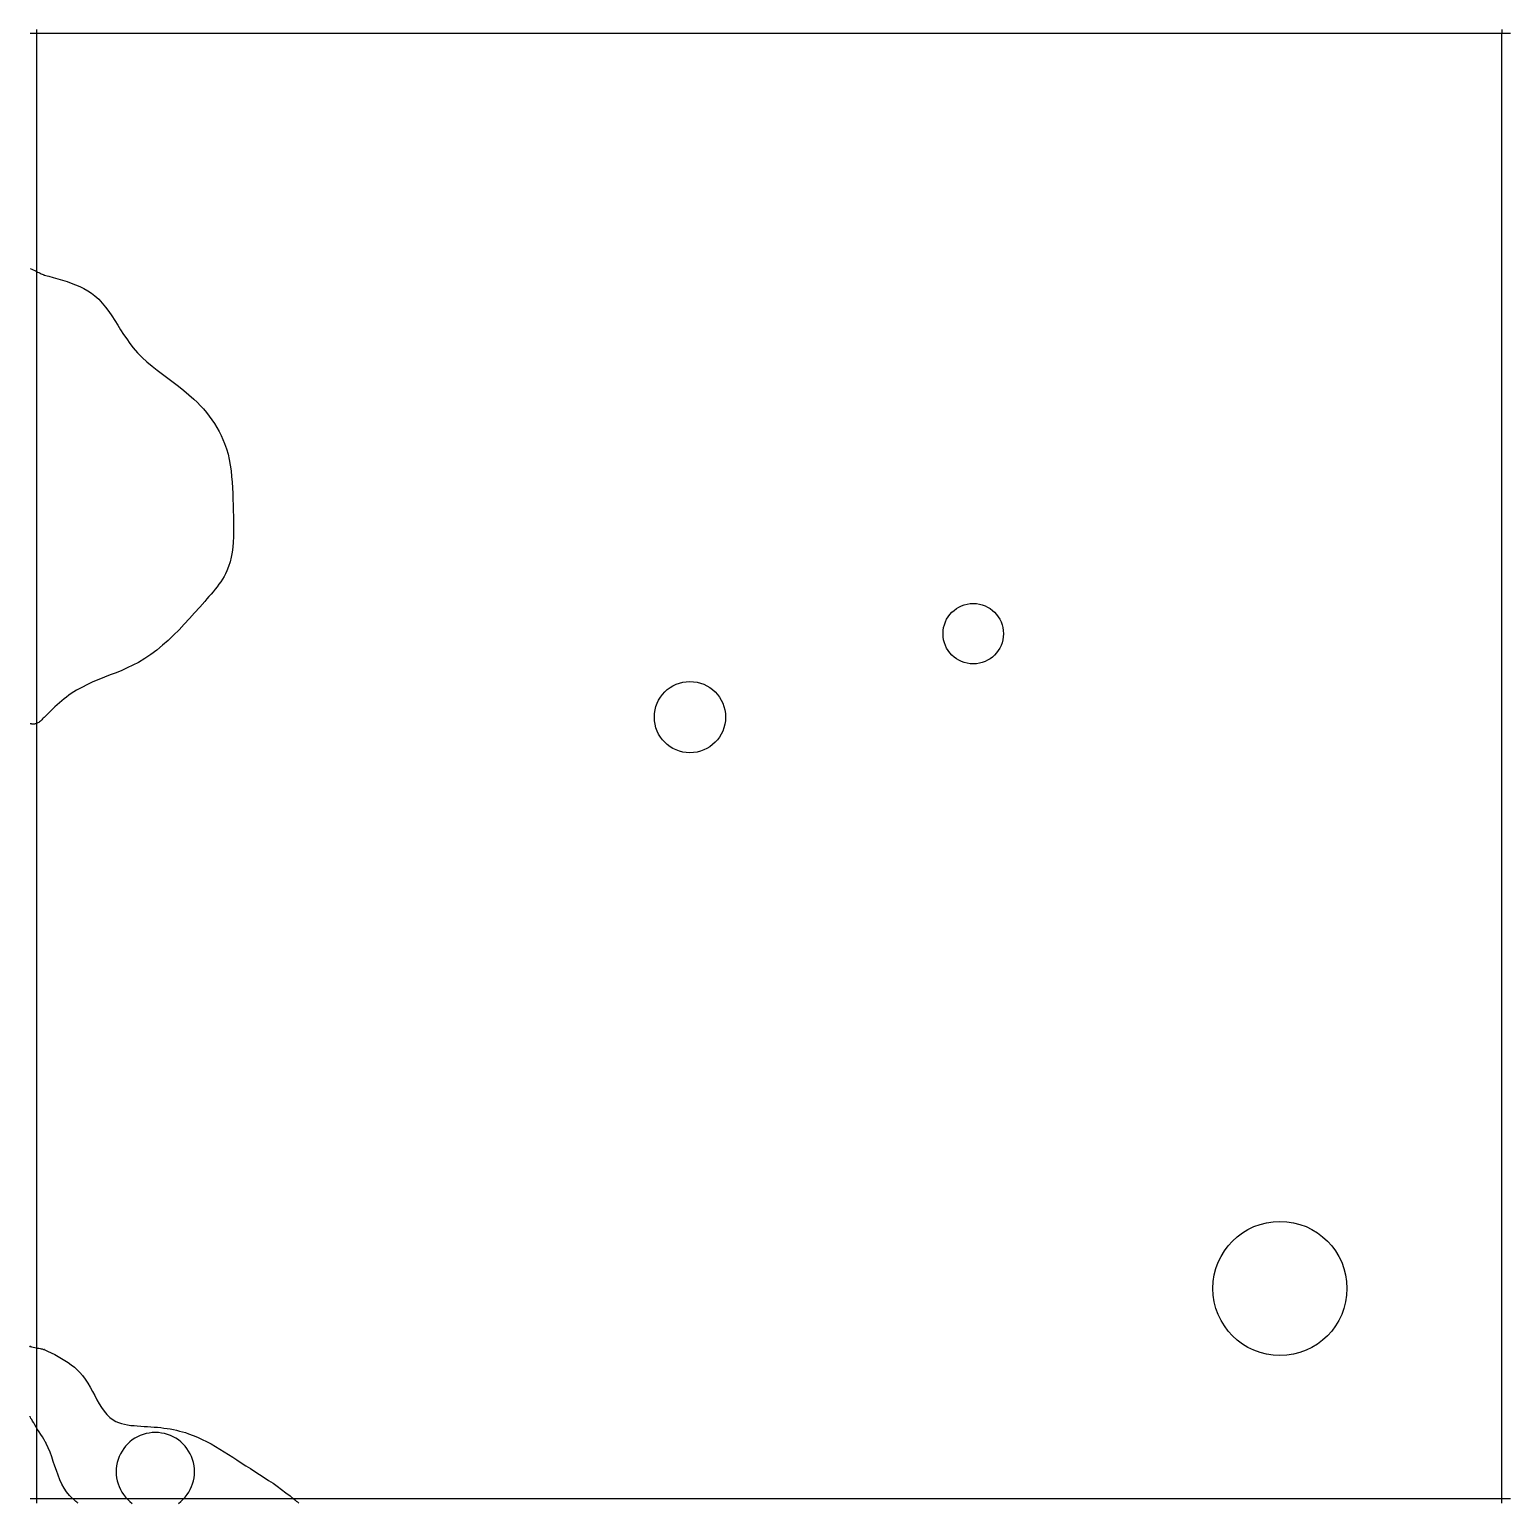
# Model space of a CAD drawing. Extents: x 12.042 to 13.036, y 5.537 to 6.526.
import ezdxf

# ---------------------------------------------------------------- set-up
doc = ezdxf.new("R2010")
doc.units = 0
for name, color, linetype in [('LAYER1', 7, 'CONTINUOUS'), ('LAYER10', 1, 'CONTINUOUS'), ('LAYER12', 5, 'CONTINUOUS')]:
    doc.layers.add(name, color=color, linetype=linetype)

msp = doc.modelspace()

# ---------------------------------------------------------------- linework, layer by layer
at = {"layer": 'LAYER1', "color": 7, "linetype": 'CONTINUOUS'}
for points in [[(12.0418, 5.6423), (12.0418, 5.6423), (12.0418, 5.6423), (12.0419, 5.6422), (12.0419, 5.6422), (12.0419, 5.6422), (12.0419, 5.6422), (12.042, 5.6422), (12.042, 5.6422), (12.042, 5.6422), (12.0421, 5.6422), (12.0421, 5.6422), (12.0421, 5.6422), (12.0424, 5.6421), (12.0426, 5.6421), (12.0428, 5.6421), (12.0429, 5.642), (12.0429, 5.642), (12.0429, 5.642), (12.0428, 5.642), (12.0427, 5.6421), (12.0426, 5.6421), (12.0424, 5.6421), (12.0423, 5.6422), (12.0421, 5.6422)], [(12.0421, 5.6422), (12.0431, 5.642), (12.0442, 5.6417), (12.0452, 5.6415), (12.0462, 5.6413), (12.0471, 5.6411), (12.048, 5.6409), (12.0488, 5.6408), (12.0495, 5.6406), (12.0502, 5.6405), (12.0507, 5.6403), (12.0512, 5.6402), (12.0515, 5.6402), (12.0516, 5.6402), (12.0517, 5.6401), (12.0517, 5.6401), (12.0517, 5.6401), (12.0518, 5.6401), (12.0518, 5.6401), (12.0517, 5.6401), (12.0517, 5.6401), (12.0517, 5.6401), (12.0516, 5.6402), (12.0515, 5.6402), (12.0515, 5.6402)], [(12.0515, 5.6402), (12.0539, 5.639), (12.0563, 5.6379), (12.0587, 5.6367), (12.061, 5.6354), (12.0633, 5.6341), (12.0655, 5.6328), (12.0677, 5.6314), (12.0698, 5.6299), (12.0719, 5.6283), (12.0738, 5.6265), (12.0756, 5.6247), (12.0773, 5.6227), (12.0792, 5.6202), (12.0809, 5.6176), (12.0824, 5.6149), (12.084, 5.612), (12.0855, 5.6092), (12.087, 5.6064), (12.0885, 5.6037), (12.0901, 5.6011), (12.0918, 5.5987), (12.0937, 5.5965), (12.0957, 5.5945), (12.0979, 5.5929), (12.0997, 5.5919), (12.1015, 5.5911), (12.1034, 5.5905), (12.1054, 5.59), (12.1075, 5.5896), (12.1097, 5.5892), (12.1119, 5.589), (12.1141, 5.5888), (12.1164, 5.5887), (12.1186, 5.5885), (12.1209, 5.5884), (12.1232, 5.5883), (12.1254, 5.5881), (12.1276, 5.5879), (12.1298, 5.5877), (12.1319, 5.5874), (12.1341, 5.5871), (12.1362, 5.5868), (12.1383, 5.5864), (12.1403, 5.5859), (12.1424, 5.5854), (12.1444, 5.5849), (12.1464, 5.5843), (12.1484, 5.5836), (12.1515, 5.5825), (12.1546, 5.5812), (12.1576, 5.5798), (12.1606, 5.5783), (12.1636, 5.5767), (12.1665, 5.575), (12.1695, 5.5733), (12.1724, 5.5715), (12.1753, 5.5697), (12.1782, 5.5678), (12.181, 5.566), (12.1839, 5.5641), (12.187, 5.5621), (12.1901, 5.5602), (12.1931, 5.5582), (12.1962, 5.5563), (12.1992, 5.5543), (12.2022, 5.5523), (12.2052, 5.5503), (12.2081, 5.5483), (12.211, 5.5462), (12.2139, 5.544), (12.2167, 5.5418), (12.2195, 5.5395), (12.2198, 5.5393), (12.22, 5.5391), (12.2203, 5.5389), (12.2206, 5.5387), (12.2208, 5.5384), (12.2211, 5.5382), (12.2213, 5.538), (12.2216, 5.5378), (12.2218, 5.5376), (12.2221, 5.5374), (12.2223, 5.5371), (12.2226, 5.5369)], [(12.0515, 5.5796), (12.0504, 5.5814), (12.0493, 5.5831), (12.0483, 5.5849), (12.0472, 5.5865), (12.0463, 5.5881), (12.0454, 5.5896), (12.0446, 5.5909), (12.0438, 5.5921), (12.0432, 5.5931), (12.0427, 5.5939), (12.0423, 5.5946), (12.0421, 5.5949), (12.0421, 5.595), (12.042, 5.595), (12.042, 5.5951), (12.042, 5.5951), (12.042, 5.5951), (12.042, 5.5951), (12.042, 5.5951), (12.042, 5.595), (12.042, 5.595), (12.0421, 5.595), (12.0421, 5.595), (12.0421, 5.5949)], [(12.0745, 5.5369), (12.074, 5.5373), (12.0734, 5.5377), (12.0729, 5.5382), (12.0724, 5.5386), (12.0719, 5.539), (12.0714, 5.5394), (12.0709, 5.5398), (12.0704, 5.5403), (12.07, 5.5407), (12.0695, 5.5412), (12.069, 5.5416), (12.0686, 5.5421), (12.0666, 5.5445), (12.0649, 5.5471), (12.0634, 5.5498), (12.062, 5.5527), (12.0609, 5.5557), (12.0598, 5.5588), (12.0588, 5.5619), (12.0577, 5.565), (12.0567, 5.5681), (12.0556, 5.5712), (12.0543, 5.5742), (12.0529, 5.5771), (12.0528, 5.5773), (12.0527, 5.5775), (12.0526, 5.5777), (12.0524, 5.5779), (12.0523, 5.5781), (12.0522, 5.5783), (12.0521, 5.5785), (12.052, 5.5787), (12.0519, 5.579), (12.0517, 5.5792), (12.0516, 5.5794), (12.0515, 5.5796)]]:
    msp.add_lwpolyline(points, dxfattribs=at)
for centre, radius in [((12.6753, 6.1205), 0.0203), ((12.4851, 6.0645), 0.0239), ((12.8812, 5.6811), 0.045)]:
    msp.add_circle(centre, radius, dxfattribs=at)
msp.add_arc((12.1262, 5.5581), 0.0263, -53.911, -126.0874, dxfattribs=at)
at = {"layer": 'LAYER10', "color": 1, "linetype": 'CONTINUOUS'}
for points in [[(12.0421, 6.3656), (12.0432, 6.3651), (12.0442, 6.3646), (12.0452, 6.3642), (12.0462, 6.3637), (12.0471, 6.3632), (12.048, 6.3628), (12.0488, 6.3624), (12.0496, 6.3621), (12.0502, 6.3618), (12.0508, 6.3615), (12.0512, 6.3613), (12.0515, 6.3612), (12.0516, 6.3611), (12.0516, 6.3611), (12.0517, 6.3611), (12.0517, 6.3611), (12.0517, 6.3611), (12.0517, 6.3611), (12.0517, 6.3611), (12.0517, 6.3611), (12.0516, 6.3611), (12.0516, 6.3611), (12.0515, 6.3612), (12.0515, 6.3612)], [(12.0515, 6.3612), (12.0546, 6.3604), (12.0577, 6.3596), (12.0608, 6.3587), (12.0639, 6.3578), (12.0669, 6.3569), (12.0698, 6.3558), (12.0727, 6.3547), (12.0755, 6.3535), (12.0782, 6.3521), (12.0808, 6.3507), (12.0833, 6.349), (12.0856, 6.3472), (12.0882, 6.3449), (12.0906, 6.3424), (12.0928, 6.3396), (12.095, 6.3368), (12.097, 6.3338), (12.099, 6.3307), (12.101, 6.3276), (12.1029, 6.3245), (12.1049, 6.3214), (12.107, 6.3183), (12.1091, 6.3153), (12.1113, 6.3124), (12.1142, 6.3091), (12.1174, 6.3059), (12.1206, 6.303), (12.124, 6.3001), (12.1275, 6.2973), (12.131, 6.2946), (12.1346, 6.292), (12.1382, 6.2893), (12.1418, 6.2866), (12.1453, 6.2838), (12.1488, 6.2809), (12.1521, 6.2779), (12.1543, 6.2758), (12.1565, 6.2735), (12.1585, 6.2713), (12.1605, 6.2689), (12.1624, 6.2665), (12.1642, 6.264), (12.1659, 6.2615), (12.1675, 6.2589), (12.169, 6.2562), (12.1704, 6.2536), (12.1716, 6.2508), (12.1727, 6.2481), (12.1739, 6.2445), (12.175, 6.2409), (12.1758, 6.2373), (12.1765, 6.2336), (12.177, 6.2299), (12.1774, 6.2261), (12.1777, 6.2223), (12.178, 6.2185), (12.1782, 6.2146), (12.1783, 6.2107), (12.1784, 6.2068), (12.1785, 6.2029), (12.1786, 6.1994), (12.1787, 6.1958), (12.1787, 6.1923), (12.1787, 6.1888), (12.1787, 6.1854), (12.1785, 6.1819), (12.1782, 6.1785), (12.1778, 6.1752), (12.1772, 6.1719), (12.1764, 6.1687), (12.1754, 6.1656), (12.1741, 6.1626), (12.1732, 6.1607), (12.1723, 6.1589), (12.1712, 6.1572), (12.1701, 6.1554), (12.1689, 6.1537), (12.1676, 6.152), (12.1663, 6.1504), (12.165, 6.1487), (12.1636, 6.1471), (12.1622, 6.1454), (12.1608, 6.1438), (12.1594, 6.1422), (12.156, 6.1383), (12.1525, 6.1344), (12.1491, 6.1306), (12.1456, 6.1268), (12.1421, 6.1231), (12.1385, 6.1195), (12.1348, 6.116), (12.1311, 6.1127), (12.1272, 6.1095), (12.1232, 6.1065), (12.1191, 6.1038), (12.1148, 6.1012), (12.1111, 6.0993), (12.1074, 6.0976), (12.1036, 6.0959), (12.0998, 6.0943), (12.0959, 6.0928), (12.092, 6.0913), (12.0882, 6.0897), (12.0843, 6.0881), (12.0806, 6.0864), (12.0769, 6.0845), (12.0733, 6.0825), (12.0698, 6.0804), (12.0682, 6.0792), (12.0666, 6.078), (12.065, 6.0768), (12.0634, 6.0755), (12.0619, 6.0742), (12.0603, 6.0728), (12.0588, 6.0714), (12.0574, 6.07), (12.0559, 6.0686), (12.0544, 6.0672), (12.0529, 6.0657), (12.0515, 6.0643)], [(12.0515, 6.0643), (12.051, 6.0638), (12.0505, 6.0633), (12.05, 6.0628), (12.0495, 6.0623), (12.049, 6.0618), (12.0484, 6.0614), (12.0479, 6.061), (12.0474, 6.0607), (12.0468, 6.0604), (12.0462, 6.0601), (12.0456, 6.0599), (12.045, 6.0598), (12.0448, 6.0598), (12.0446, 6.0598), (12.0443, 6.0598), (12.0441, 6.0598), (12.0438, 6.0598), (12.0436, 6.0598), (12.0433, 6.0598), (12.0431, 6.0599), (12.0428, 6.0599), (12.0426, 6.0599), (12.0423, 6.06), (12.0421, 6.06)]]:
    msp.add_lwpolyline(points, dxfattribs=at)
at = {"layer": 'LAYER12', "color": 5, "linetype": 'CONTINUOUS'}
for points in [[(12.0421, 6.5235), (12.0515, 6.5235)], [(12.0465, 6.5259), (12.0465, 6.5256)], [(12.0465, 6.5256), (12.0465, 6.5211)], [(12.0515, 6.5235), (13.0302, 6.5235)], [(13.0302, 6.5259), (13.0302, 6.5235)], [(13.0302, 6.5211), (13.0302, 6.5235)], [(13.0302, 6.5235), (13.0359, 6.5235)], [(12.0465, 6.5211), (12.0465, 5.5427)], [(13.0302, 5.5369), (13.0302, 6.5211)], [(12.0515, 5.5398), (12.0421, 5.5398)], [(12.0465, 5.5427), (12.0465, 5.5384)], [(12.0465, 5.5384), (12.0465, 5.5369)], [(12.0515, 5.5398), (12.0515, 5.5398)], [(13.0359, 5.5398), (12.0515, 5.5398)]]:
    msp.add_lwpolyline(points, dxfattribs=at)

doc.saveas('drawing.dxf')
